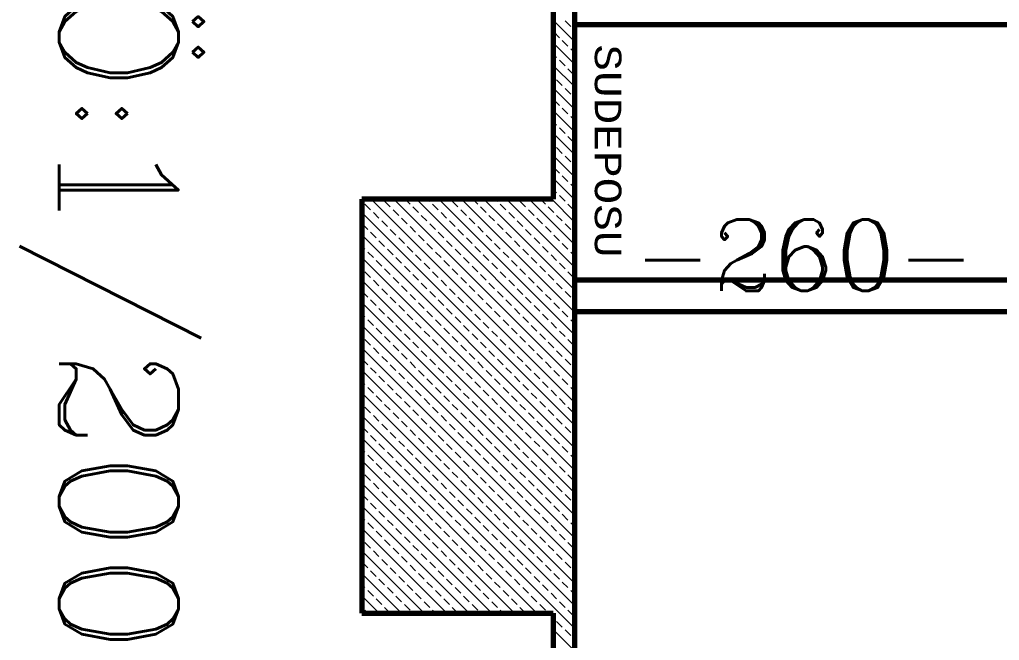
# Model space of a CAD drawing. Header units: millimetres. Extents: x 35860 to 71103, y -11298 to -8385.
# Drawn here: x 39788.9 to 39904.1, y -10493.8 to -10420.8 of the extents above; entities that cross this region are included whole.
import ezdxf
from ezdxf.enums import TextEntityAlignment as Align

# ---------------------------------------------------------------- set-up
doc = ezdxf.new("R2010")
doc.units = ezdxf.units.MM
doc.header["$MEASUREMENT"] = 0
doc.layers.get('0').update_dxf_attribs({"lineweight": 15})
doc.layers.add('03_Yazı', color=1, linetype='Continuous', lineweight=30)
doc.layers.add('07', color=3, linetype='Continuous', lineweight=70)
doc.styles.add('C', font='')
doc.styles.add('ROMANC', font='romanc', dxfattribs={"height": 0.11})
doc.styles.get('C').set_extended_font_data('Courier New Tur')

msp = doc.modelspace()

# ---------------------------------------------------------------- linework, layer by layer
for p, q in [((39851.67, -10420.88), (39854.17, -10423.38)), ((39853.06, -10420.94), (39853.72, -10421.6)), ((39854.05, -10421.93), (39854.17, -10422.05)), ((39851.73, -10422.26), (39852.39, -10422.93)), ((39851.67, -10423.53), (39854.17, -10426.03)), ((39852.72, -10423.26), (39853.39, -10423.92)), ((39851.67, -10424.86), (39852.06, -10425.25)), ((39853.72, -10424.25), (39854.17, -10424.71)), ((39851.67, -10426.18), (39854.17, -10428.68)), ((39852.39, -10425.58), (39853.06, -10426.24)), ((39851.67, -10427.51), (39851.73, -10427.57)), ((39853.39, -10426.57), (39854.05, -10427.24)), ((39851.67, -10428.83), (39854.17, -10431.33)), ((39852.06, -10427.9), (39852.72, -10428.56)), ((39853.06, -10428.89), (39853.72, -10429.56)), ((39854.05, -10429.89), (39854.17, -10430.01)), ((39851.73, -10430.22), (39852.39, -10430.88)), ((39851.67, -10431.49), (39854.17, -10433.99)), ((39852.72, -10431.21), (39853.39, -10431.88)), ((39853.72, -10432.21), (39854.17, -10432.66)), ((39851.67, -10432.81), (39852.06, -10433.2)), ((39851.67, -10434.14), (39854.17, -10436.64)), ((39852.39, -10433.53), (39853.06, -10434.2)), ((39853.39, -10434.53), (39854.05, -10435.19)), ((39851.67, -10435.46), (39851.73, -10435.52)), ((39851.67, -10436.79), (39854.17, -10439.29)), ((39852.06, -10435.85), (39852.72, -10436.52)), ((39853.06, -10436.85), (39853.72, -10437.51)), ((39854.05, -10437.84), (39854.17, -10437.96)), ((39851.73, -10438.17), (39852.39, -10438.84)), ((39852.72, -10439.17), (39853.39, -10439.83)), ((39851.67, -10439.44), (39854.17, -10441.94)), ((39853.72, -10440.16), (39854.17, -10440.62)), ((39851.67, -10440.77), (39852.06, -10441.16)), ((39852.39, -10441.49), (39853.06, -10442.15)), ((39829.17, -10442.13), (39829.19, -10442.15)), ((39829.52, -10442.48), (39830.19, -10443.15)), ((39830.26, -10441.9), (39854.17, -10465.81)), ((39831.84, -10442.15), (39832.51, -10442.81)), ((39832.92, -10441.9), (39854.17, -10463.15)), ((39834.24, -10441.9), (39834.83, -10442.48)), ((39835.57, -10441.9), (39854.17, -10460.5)), ((39836.89, -10441.9), (39837.15, -10442.15)), ((39837.48, -10442.48), (39838.14, -10443.15)), ((39838.22, -10441.9), (39854.17, -10457.85)), ((39839.8, -10442.15), (39840.46, -10442.81)), ((39840.87, -10441.9), (39854.17, -10455.2)), ((39842.2, -10441.9), (39842.78, -10442.48)), ((39843.52, -10441.9), (39854.17, -10452.55)), ((39844.85, -10441.9), (39845.1, -10442.15)), ((39845.43, -10442.48), (39846.1, -10443.15)), ((39846.17, -10441.9), (39854.17, -10449.9)), ((39847.75, -10442.15), (39848.42, -10442.81)), ((39848.83, -10441.9), (39854.17, -10447.24)), ((39850.15, -10441.9), (39850.74, -10442.48)), ((39851.48, -10441.9), (39854.17, -10444.59)), ((39853.39, -10442.48), (39854.05, -10443.15)), ((39829.17, -10443.46), (39854.17, -10468.46)), ((39830.52, -10443.48), (39831.18, -10444.14)), ((39832.84, -10443.15), (39833.5, -10443.81)), ((39835.16, -10442.81), (39835.82, -10443.48)), ((39836.15, -10443.81), (39836.81, -10444.47)), ((39838.47, -10443.48), (39839.13, -10444.14)), ((39840.79, -10443.15), (39841.45, -10443.81)), ((39843.11, -10442.81), (39843.78, -10443.48)), ((39844.11, -10443.81), (39844.77, -10444.47)), ((39846.43, -10443.48), (39847.09, -10444.14)), ((39848.75, -10443.15), (39849.41, -10443.81)), ((39851.07, -10442.81), (39851.73, -10443.48)), ((39852.06, -10443.81), (39852.72, -10444.47)), ((39829.19, -10444.8), (39829.85, -10445.47)), ((39831.51, -10444.47), (39832.17, -10445.13)), ((39833.83, -10444.14), (39834.49, -10444.8)), ((39837.15, -10444.8), (39837.81, -10445.47)), ((39839.47, -10444.47), (39840.13, -10445.13)), ((39841.79, -10444.14), (39842.45, -10444.8)), ((39845.1, -10444.8), (39845.76, -10445.47)), ((39847.42, -10444.47), (39848.08, -10445.13)), ((39849.74, -10444.14), (39850.4, -10444.8)), ((39853.06, -10444.8), (39853.72, -10445.47)), ((39829.17, -10446.11), (39854.17, -10471.11)), ((39830.19, -10445.8), (39830.85, -10446.46)), ((39832.51, -10445.47), (39833.17, -10446.13)), ((39834.83, -10445.13), (39835.49, -10445.8)), ((39838.14, -10445.8), (39838.8, -10446.46)), ((39840.46, -10445.47), (39841.12, -10446.13)), ((39842.78, -10445.13), (39843.44, -10445.8)), ((39846.1, -10445.8), (39846.76, -10446.46)), ((39848.42, -10445.47), (39849.08, -10446.13)), ((39850.74, -10445.13), (39851.4, -10445.8)), ((39854.05, -10445.8), (39854.17, -10445.92)), ((39831.18, -10446.79), (39831.84, -10447.45)), ((39833.5, -10446.46), (39834.16, -10447.12)), ((39835.82, -10446.13), (39836.48, -10446.79)), ((39836.81, -10447.12), (39837.48, -10447.79)), ((39839.13, -10446.79), (39839.8, -10447.45)), ((39841.45, -10446.46), (39842.12, -10447.12)), ((39843.78, -10446.13), (39844.44, -10446.79)), ((39844.77, -10447.12), (39845.43, -10447.79)), ((39847.09, -10446.79), (39847.75, -10447.45)), ((39849.41, -10446.46), (39850.07, -10447.12)), ((39851.73, -10446.13), (39852.39, -10446.79)), ((39852.72, -10447.12), (39853.39, -10447.79)), ((39829.17, -10447.44), (39829.52, -10447.79)), ((39829.85, -10448.12), (39830.52, -10448.78)), ((39832.17, -10447.79), (39832.84, -10448.45)), ((39834.49, -10447.45), (39835.16, -10448.12)), ((39837.81, -10448.12), (39838.47, -10448.78)), ((39840.13, -10447.79), (39840.79, -10448.45)), ((39842.45, -10447.45), (39843.11, -10448.12)), ((39845.76, -10448.12), (39846.43, -10448.78)), ((39848.08, -10447.79), (39848.75, -10448.45)), ((39850.4, -10447.45), (39851.07, -10448.12)), ((39853.72, -10448.12), (39854.17, -10448.57)), ((39829.17, -10448.76), (39854.17, -10473.76)), ((39830.85, -10449.11), (39831.51, -10449.77)), ((39833.17, -10448.78), (39833.83, -10449.44)), ((39835.49, -10448.45), (39836.15, -10449.11)), ((39836.48, -10449.44), (39837.15, -10450.11)), ((39838.8, -10449.11), (39839.47, -10449.77)), ((39841.12, -10448.78), (39841.79, -10449.44)), ((39843.44, -10448.45), (39844.11, -10449.11)), ((39844.44, -10449.44), (39845.1, -10450.11)), ((39846.76, -10449.11), (39847.42, -10449.77)), ((39849.08, -10448.78), (39849.74, -10449.44)), ((39851.4, -10448.45), (39852.06, -10449.11)), ((39852.39, -10449.44), (39853.06, -10450.11)), ((39829.17, -10450.09), (39829.19, -10450.11)), ((39829.52, -10450.44), (39830.19, -10451.1)), ((39831.84, -10450.11), (39832.51, -10450.77)), ((39834.16, -10449.77), (39834.83, -10450.44)), ((39837.48, -10450.44), (39838.14, -10451.1)), ((39839.8, -10450.11), (39840.46, -10450.77)), ((39842.12, -10449.77), (39842.78, -10450.44)), ((39845.43, -10450.44), (39846.1, -10451.1)), ((39847.75, -10450.11), (39848.42, -10450.77)), ((39850.07, -10449.77), (39850.74, -10450.44)), ((39853.39, -10450.44), (39854.05, -10451.1)), ((39829.17, -10451.41), (39854.17, -10476.41)), ((39830.52, -10451.43), (39831.18, -10452.1)), ((39832.84, -10451.1), (39833.5, -10451.76)), ((39835.16, -10450.77), (39835.82, -10451.43)), ((39836.15, -10451.76), (39836.81, -10452.43)), ((39838.47, -10451.43), (39839.13, -10452.1)), ((39840.79, -10451.1), (39841.45, -10451.76)), ((39843.11, -10450.77), (39843.78, -10451.43)), ((39844.11, -10451.76), (39844.77, -10452.43)), ((39846.43, -10451.43), (39847.09, -10452.1)), ((39848.75, -10451.1), (39849.41, -10451.76)), ((39851.07, -10450.77), (39851.73, -10451.43)), ((39852.06, -10451.76), (39852.72, -10452.43)), ((39829.19, -10452.76), (39829.85, -10453.42)), ((39831.51, -10452.43), (39832.17, -10453.09)), ((39833.83, -10452.1), (39834.49, -10452.76)), ((39837.15, -10452.76), (39837.81, -10453.42)), ((39839.47, -10452.43), (39840.13, -10453.09)), ((39841.79, -10452.1), (39842.45, -10452.76)), ((39845.1, -10452.76), (39845.76, -10453.42)), ((39847.42, -10452.43), (39848.08, -10453.09)), ((39849.74, -10452.1), (39850.4, -10452.76)), ((39853.06, -10452.76), (39853.72, -10453.42)), ((39829.17, -10454.06), (39854.17, -10479.06)), ((39830.19, -10453.75), (39830.85, -10454.42)), ((39832.51, -10453.42), (39833.17, -10454.08)), ((39834.83, -10453.09), (39835.49, -10453.75)), ((39835.82, -10454.08), (39836.48, -10454.75)), ((39838.14, -10453.75), (39838.8, -10454.42)), ((39840.46, -10453.42), (39841.12, -10454.08)), ((39842.78, -10453.09), (39843.44, -10453.75)), ((39843.78, -10454.08), (39844.44, -10454.75)), ((39846.1, -10453.75), (39846.76, -10454.42)), ((39848.42, -10453.42), (39849.08, -10454.08)), ((39850.74, -10453.09), (39851.4, -10453.75)), ((39851.73, -10454.08), (39852.39, -10454.75)), ((39854.05, -10453.75), (39854.17, -10453.87)), ((39831.18, -10454.75), (39831.84, -10455.41)), ((39833.5, -10454.42), (39834.16, -10455.08)), ((39836.81, -10455.08), (39837.48, -10455.74)), ((39839.13, -10454.75), (39839.8, -10455.41)), ((39841.45, -10454.42), (39842.12, -10455.08)), ((39844.77, -10455.08), (39845.43, -10455.74)), ((39847.09, -10454.75), (39847.75, -10455.41)), ((39849.41, -10454.42), (39850.07, -10455.08)), ((39852.72, -10455.08), (39853.39, -10455.74)), ((39829.17, -10455.39), (39829.52, -10455.74)), ((39829.85, -10456.07), (39830.52, -10456.74)), ((39832.17, -10455.74), (39832.84, -10456.4)), ((39834.49, -10455.41), (39835.16, -10456.07)), ((39835.49, -10456.4), (39836.15, -10457.07)), ((39837.81, -10456.07), (39838.47, -10456.74)), ((39840.13, -10455.74), (39840.79, -10456.4)), ((39842.45, -10455.41), (39843.11, -10456.07)), ((39843.44, -10456.4), (39844.11, -10457.07)), ((39845.76, -10456.07), (39846.43, -10456.74)), ((39848.08, -10455.74), (39848.75, -10456.4)), ((39850.4, -10455.41), (39851.07, -10456.07)), ((39851.4, -10456.4), (39852.06, -10457.07)), ((39853.72, -10456.07), (39854.17, -10456.53)), ((39829.17, -10456.72), (39854.17, -10481.72)), ((39830.85, -10457.07), (39831.51, -10457.73)), ((39833.17, -10456.74), (39833.83, -10457.4)), ((39836.48, -10457.4), (39837.15, -10458.06)), ((39838.8, -10457.07), (39839.47, -10457.73)), ((39841.12, -10456.74), (39841.79, -10457.4)), ((39844.44, -10457.4), (39845.1, -10458.06)), ((39846.76, -10457.07), (39847.42, -10457.73)), ((39849.08, -10456.74), (39849.74, -10457.4)), ((39852.39, -10457.4), (39853.06, -10458.06)), ((39829.17, -10458.04), (39829.19, -10458.06)), ((39829.52, -10458.39), (39830.19, -10459.06)), ((39831.84, -10458.06), (39832.51, -10458.72)), ((39834.16, -10457.73), (39834.83, -10458.39)), ((39835.16, -10458.72), (39835.82, -10459.39)), ((39837.48, -10458.39), (39838.14, -10459.06)), ((39839.8, -10458.06), (39840.46, -10458.72)), ((39842.12, -10457.73), (39842.78, -10458.39)), ((39843.11, -10458.72), (39843.78, -10459.39)), ((39845.43, -10458.39), (39846.1, -10459.06)), ((39847.75, -10458.06), (39848.42, -10458.72)), ((39850.07, -10457.73), (39850.74, -10458.39)), ((39851.07, -10458.72), (39851.73, -10459.39)), ((39853.39, -10458.39), (39854.05, -10459.06)), ((39829.17, -10459.37), (39854.17, -10484.37)), ((39830.52, -10459.39), (39831.18, -10460.05)), ((39832.84, -10459.06), (39833.5, -10459.72)), ((39836.15, -10459.72), (39836.81, -10460.38)), ((39838.47, -10459.39), (39839.13, -10460.05)), ((39840.79, -10459.06), (39841.45, -10459.72)), ((39844.11, -10459.72), (39844.77, -10460.38)), ((39846.43, -10459.39), (39847.09, -10460.05)), ((39848.75, -10459.06), (39849.41, -10459.72)), ((39852.06, -10459.72), (39852.72, -10460.38)), ((39829.19, -10460.71), (39829.85, -10461.38)), ((39831.51, -10460.38), (39832.17, -10461.04)), ((39833.83, -10460.05), (39834.49, -10460.71)), ((39834.83, -10461.04), (39835.49, -10461.71)), ((39837.15, -10460.71), (39837.81, -10461.38)), ((39839.47, -10460.38), (39840.13, -10461.04)), ((39841.79, -10460.05), (39842.45, -10460.71)), ((39842.78, -10461.04), (39843.44, -10461.71)), ((39845.1, -10460.71), (39845.76, -10461.38)), ((39847.42, -10460.38), (39848.08, -10461.04)), ((39849.74, -10460.05), (39850.4, -10460.71)), ((39850.74, -10461.04), (39851.4, -10461.71)), ((39853.06, -10460.71), (39853.72, -10461.38)), ((39829.17, -10462.02), (39854.17, -10487.02)), ((39830.19, -10461.71), (39830.85, -10462.37)), ((39832.51, -10461.38), (39833.17, -10462.04)), ((39835.82, -10462.04), (39836.48, -10462.7)), ((39838.14, -10461.71), (39838.8, -10462.37)), ((39840.46, -10461.38), (39841.12, -10462.04)), ((39843.78, -10462.04), (39844.44, -10462.7)), ((39846.1, -10461.71), (39846.76, -10462.37)), ((39848.42, -10461.38), (39849.08, -10462.04)), ((39851.73, -10462.04), (39852.39, -10462.7)), ((39854.05, -10461.71), (39854.17, -10461.83)), ((39829.17, -10463.35), (39829.52, -10463.7)), ((39831.18, -10462.7), (39831.84, -10463.36)), ((39833.5, -10462.37), (39834.16, -10463.03)), ((39834.49, -10463.36), (39835.16, -10464.03)), ((39836.81, -10463.03), (39837.48, -10463.7)), ((39839.13, -10462.7), (39839.8, -10463.36)), ((39841.45, -10462.37), (39842.12, -10463.03)), ((39842.45, -10463.36), (39843.11, -10464.03)), ((39844.77, -10463.03), (39845.43, -10463.7)), ((39847.09, -10462.7), (39847.75, -10463.36)), ((39849.41, -10462.37), (39850.07, -10463.03)), ((39850.4, -10463.36), (39851.07, -10464.03)), ((39852.72, -10463.03), (39853.39, -10463.7)), ((39829.85, -10464.03), (39830.52, -10464.69)), ((39832.17, -10463.7), (39832.84, -10464.36)), ((39835.49, -10464.36), (39836.15, -10465.02)), ((39837.81, -10464.03), (39838.47, -10464.69)), ((39840.13, -10463.7), (39840.79, -10464.36)), ((39843.44, -10464.36), (39844.11, -10465.02)), ((39845.76, -10464.03), (39846.43, -10464.69)), ((39848.08, -10463.7), (39848.75, -10464.36)), ((39851.4, -10464.36), (39852.06, -10465.02)), ((39853.72, -10464.03), (39854.17, -10464.48)), ((39829.17, -10464.67), (39854.17, -10489.67)), ((39830.85, -10465.02), (39831.51, -10465.68)), ((39833.17, -10464.69), (39833.83, -10465.35)), ((39834.16, -10465.68), (39834.83, -10466.35)), ((39836.48, -10465.35), (39837.15, -10466.02)), ((39838.8, -10465.02), (39839.47, -10465.68)), ((39841.12, -10464.69), (39841.79, -10465.35)), ((39842.12, -10465.68), (39842.78, -10466.35)), ((39844.44, -10465.35), (39845.1, -10466.02)), ((39846.76, -10465.02), (39847.42, -10465.68)), ((39849.08, -10464.69), (39849.74, -10465.35)), ((39850.07, -10465.68), (39850.74, -10466.35)), ((39852.39, -10465.35), (39853.06, -10466.02)), ((39829.17, -10466), (39829.19, -10466.02)), ((39829.52, -10466.35), (39830.19, -10467.01)), ((39831.84, -10466.02), (39832.51, -10466.68)), ((39835.16, -10466.68), (39835.82, -10467.34)), ((39837.48, -10466.35), (39838.14, -10467.01)), ((39839.8, -10466.02), (39840.46, -10466.68)), ((39843.11, -10466.68), (39843.78, -10467.34)), ((39845.43, -10466.35), (39846.1, -10467.01)), ((39847.75, -10466.02), (39848.42, -10466.68)), ((39851.07, -10466.68), (39851.73, -10467.34)), ((39853.39, -10466.35), (39854.05, -10467.01)), ((39829.17, -10467.32), (39854.17, -10492.32)), ((39830.52, -10467.34), (39831.18, -10468.01)), ((39832.84, -10467.01), (39833.5, -10467.67)), ((39836.15, -10467.67), (39836.81, -10468.34)), ((39838.47, -10467.34), (39839.13, -10468.01)), ((39840.79, -10467.01), (39841.45, -10467.67)), ((39844.11, -10467.67), (39844.77, -10468.34)), ((39846.43, -10467.34), (39847.09, -10468.01)), ((39848.75, -10467.01), (39849.41, -10467.67)), ((39852.06, -10467.67), (39852.72, -10468.34)), ((39829.19, -10468.67), (39829.85, -10469.33)), ((39831.51, -10468.34), (39832.17, -10469)), ((39833.83, -10468.01), (39834.49, -10468.67)), ((39834.83, -10469), (39835.49, -10469.66)), ((39837.15, -10468.67), (39837.81, -10469.33)), ((39839.47, -10468.34), (39840.13, -10469)), ((39841.79, -10468.01), (39842.45, -10468.67)), ((39842.78, -10469), (39843.44, -10469.66)), ((39845.1, -10468.67), (39845.76, -10469.33)), ((39847.42, -10468.34), (39848.08, -10469)), ((39849.74, -10468.01), (39850.4, -10468.67)), ((39850.74, -10469), (39851.4, -10469.66)), ((39853.06, -10468.67), (39853.72, -10469.33)), ((39829.17, -10469.97), (39849.75, -10490.55)), ((39830.19, -10469.66), (39830.85, -10470.33)), ((39832.51, -10469.33), (39833.17, -10469.99)), ((39835.82, -10469.99), (39836.48, -10470.66)), ((39838.14, -10469.66), (39838.8, -10470.33)), ((39840.46, -10469.33), (39841.12, -10469.99)), ((39843.78, -10469.99), (39844.44, -10470.66)), ((39846.1, -10469.66), (39846.76, -10470.33)), ((39848.42, -10469.33), (39849.08, -10469.99)), ((39851.73, -10469.99), (39852.39, -10470.66)), ((39854.05, -10469.66), (39854.17, -10469.78)), ((39829.17, -10471.3), (39829.52, -10471.65)), ((39831.18, -10470.66), (39831.84, -10471.32)), ((39833.5, -10470.33), (39834.16, -10470.99)), ((39834.49, -10471.32), (39835.16, -10471.98)), ((39836.81, -10470.99), (39837.48, -10471.65)), ((39839.13, -10470.66), (39839.8, -10471.32)), ((39841.45, -10470.33), (39842.12, -10470.99)), ((39842.45, -10471.32), (39843.11, -10471.98)), ((39844.77, -10470.99), (39845.43, -10471.65)), ((39847.09, -10470.66), (39847.75, -10471.32)), ((39849.41, -10470.33), (39850.07, -10470.99)), ((39850.4, -10471.32), (39851.07, -10471.98)), ((39852.72, -10470.99), (39853.39, -10471.65)), ((39829.85, -10471.98), (39830.52, -10472.65)), ((39832.17, -10471.65), (39832.84, -10472.31)), ((39835.49, -10472.31), (39836.15, -10472.98)), ((39837.81, -10471.98), (39838.47, -10472.65)), ((39840.13, -10471.65), (39840.79, -10472.31)), ((39843.44, -10472.31), (39844.11, -10472.98)), ((39845.76, -10471.98), (39846.43, -10472.65)), ((39848.08, -10471.65), (39848.75, -10472.31)), ((39851.4, -10472.31), (39852.06, -10472.98)), ((39853.72, -10471.98), (39854.17, -10472.44)), ((39829.17, -10472.63), (39847.1, -10490.55)), ((39830.85, -10472.98), (39831.51, -10473.64)), ((39833.17, -10472.65), (39833.83, -10473.31)), ((39834.16, -10473.64), (39834.83, -10474.3)), ((39836.48, -10473.31), (39837.15, -10473.97)), ((39838.8, -10472.98), (39839.47, -10473.64)), ((39841.12, -10472.65), (39841.79, -10473.31)), ((39842.12, -10473.64), (39842.78, -10474.3)), ((39844.44, -10473.31), (39845.1, -10473.97)), ((39846.76, -10472.98), (39847.42, -10473.64)), ((39849.08, -10472.65), (39849.74, -10473.31)), ((39850.07, -10473.64), (39850.74, -10474.3)), ((39852.39, -10473.31), (39853.06, -10473.97)), ((39829.17, -10473.95), (39829.19, -10473.97)), ((39829.52, -10474.3), (39830.19, -10474.97)), ((39831.84, -10473.97), (39832.51, -10474.63)), ((39835.16, -10474.63), (39835.82, -10475.3)), ((39837.48, -10474.3), (39838.14, -10474.97)), ((39839.8, -10473.97), (39840.46, -10474.63)), ((39843.11, -10474.63), (39843.78, -10475.3)), ((39845.43, -10474.3), (39846.1, -10474.97)), ((39847.75, -10473.97), (39848.42, -10474.63)), ((39851.07, -10474.63), (39851.73, -10475.3)), ((39853.39, -10474.3), (39854.05, -10474.97)), ((39829.17, -10475.28), (39844.45, -10490.55)), ((39830.52, -10475.3), (39831.18, -10475.96)), ((39832.84, -10474.97), (39833.5, -10475.63)), ((39833.83, -10475.96), (39834.49, -10476.62)), ((39836.15, -10475.63), (39836.81, -10476.29)), ((39838.47, -10475.3), (39839.13, -10475.96)), ((39840.79, -10474.97), (39841.45, -10475.63)), ((39841.79, -10475.96), (39842.45, -10476.62)), ((39844.11, -10475.63), (39844.77, -10476.29)), ((39846.43, -10475.3), (39847.09, -10475.96)), ((39848.75, -10474.97), (39849.41, -10475.63)), ((39849.74, -10475.96), (39850.4, -10476.62)), ((39852.06, -10475.63), (39852.72, -10476.29)), ((39829.19, -10476.62), (39829.85, -10477.29)), ((39831.51, -10476.29), (39832.17, -10476.95)), ((39834.83, -10476.95), (39835.49, -10477.62)), ((39837.15, -10476.62), (39837.81, -10477.29)), ((39839.47, -10476.29), (39840.13, -10476.95)), ((39842.78, -10476.95), (39843.44, -10477.62)), ((39845.1, -10476.62), (39845.76, -10477.29)), ((39847.42, -10476.29), (39848.08, -10476.95)), ((39850.74, -10476.95), (39851.4, -10477.62)), ((39853.06, -10476.62), (39853.72, -10477.29)), ((39829.17, -10477.93), (39841.79, -10490.55)), ((39830.19, -10477.62), (39830.85, -10478.28)), ((39832.51, -10477.29), (39833.17, -10477.95)), ((39833.5, -10478.28), (39834.16, -10478.94)), ((39835.82, -10477.95), (39836.48, -10478.61)), ((39838.14, -10477.62), (39838.8, -10478.28)), ((39840.46, -10477.29), (39841.12, -10477.95)), ((39841.45, -10478.28), (39842.12, -10478.94)), ((39843.78, -10477.95), (39844.44, -10478.61)), ((39846.1, -10477.62), (39846.76, -10478.28)), ((39848.42, -10477.29), (39849.08, -10477.95)), ((39849.41, -10478.28), (39850.07, -10478.94)), ((39851.73, -10477.95), (39852.39, -10478.61)), ((39854.05, -10477.62), (39854.17, -10477.74)), ((39829.17, -10479.25), (39829.52, -10479.61)), ((39831.18, -10478.61), (39831.84, -10479.27)), ((39834.49, -10479.27), (39835.16, -10479.94)), ((39836.81, -10478.94), (39837.48, -10479.61)), ((39839.13, -10478.61), (39839.8, -10479.27)), ((39842.45, -10479.27), (39843.11, -10479.94)), ((39844.77, -10478.94), (39845.43, -10479.61)), ((39847.09, -10478.61), (39847.75, -10479.27)), ((39850.4, -10479.27), (39851.07, -10479.94)), ((39852.72, -10478.94), (39853.39, -10479.61)), ((39829.17, -10480.58), (39839.14, -10490.55)), ((39829.85, -10479.94), (39830.52, -10480.6)), ((39832.17, -10479.61), (39832.84, -10480.27)), ((39833.17, -10480.6), (39833.83, -10481.26)), ((39835.49, -10480.27), (39836.15, -10480.93)), ((39837.81, -10479.94), (39838.47, -10480.6)), ((39840.13, -10479.61), (39840.79, -10480.27)), ((39841.12, -10480.6), (39841.79, -10481.26)), ((39843.44, -10480.27), (39844.11, -10480.93)), ((39845.76, -10479.94), (39846.43, -10480.6)), ((39848.08, -10479.61), (39848.75, -10480.27)), ((39849.08, -10480.6), (39849.74, -10481.26)), ((39851.4, -10480.27), (39852.06, -10480.93)), ((39853.72, -10479.94), (39854.17, -10480.39)), ((39830.85, -10480.93), (39831.51, -10481.59)), ((39834.16, -10481.59), (39834.83, -10482.26)), ((39836.48, -10481.26), (39837.15, -10481.93)), ((39838.8, -10480.93), (39839.47, -10481.59)), ((39842.12, -10481.59), (39842.78, -10482.26)), ((39844.44, -10481.26), (39845.1, -10481.93)), ((39846.76, -10480.93), (39847.42, -10481.59)), ((39850.07, -10481.59), (39850.74, -10482.26)), ((39852.39, -10481.26), (39853.06, -10481.93)), ((39829.17, -10481.91), (39829.19, -10481.93)), ((39829.52, -10482.26), (39830.19, -10482.92)), ((39831.84, -10481.93), (39832.51, -10482.59)), ((39832.84, -10482.92), (39833.5, -10483.58)), ((39835.16, -10482.59), (39835.82, -10483.25)), ((39837.48, -10482.26), (39838.14, -10482.92)), ((39839.8, -10481.93), (39840.46, -10482.59)), ((39840.79, -10482.92), (39841.45, -10483.58)), ((39843.11, -10482.59), (39843.78, -10483.25)), ((39845.43, -10482.26), (39846.1, -10482.92)), ((39847.75, -10481.93), (39848.42, -10482.59)), ((39848.75, -10482.92), (39849.41, -10483.58)), ((39851.07, -10482.59), (39851.73, -10483.25)), ((39853.39, -10482.26), (39854.05, -10482.92)), ((39829.17, -10483.23), (39836.49, -10490.55)), ((39830.52, -10483.25), (39831.18, -10483.91)), ((39833.83, -10483.91), (39834.49, -10484.58)), ((39836.15, -10483.58), (39836.81, -10484.25)), ((39838.47, -10483.25), (39839.13, -10483.91)), ((39841.79, -10483.91), (39842.45, -10484.58)), ((39844.11, -10483.58), (39844.77, -10484.25)), ((39846.43, -10483.25), (39847.09, -10483.91)), ((39849.74, -10483.91), (39850.4, -10484.58)), ((39852.06, -10483.58), (39852.72, -10484.25)), ((39829.19, -10484.58), (39829.85, -10485.24)), ((39831.51, -10484.25), (39832.17, -10484.91)), ((39832.51, -10485.24), (39833.17, -10485.9)), ((39834.83, -10484.91), (39835.49, -10485.57)), ((39837.15, -10484.58), (39837.81, -10485.24)), ((39839.47, -10484.25), (39840.13, -10484.91)), ((39840.46, -10485.24), (39841.12, -10485.9)), ((39842.78, -10484.91), (39843.44, -10485.57)), ((39845.1, -10484.58), (39845.76, -10485.24)), ((39847.42, -10484.25), (39848.08, -10484.91)), ((39848.42, -10485.24), (39849.08, -10485.9)), ((39850.74, -10484.91), (39851.4, -10485.57)), ((39853.06, -10484.58), (39853.72, -10485.24)), ((39829.17, -10485.88), (39833.84, -10490.55)), ((39830.19, -10485.57), (39830.85, -10486.24)), ((39833.5, -10486.24), (39834.16, -10486.9)), ((39835.82, -10485.9), (39836.48, -10486.57)), ((39838.14, -10485.57), (39838.8, -10486.24)), ((39841.45, -10486.24), (39842.12, -10486.9)), ((39843.78, -10485.9), (39844.44, -10486.57)), ((39846.1, -10485.57), (39846.76, -10486.24)), ((39849.41, -10486.24), (39850.07, -10486.9)), ((39851.73, -10485.9), (39852.39, -10486.57)), ((39854.05, -10485.57), (39854.17, -10485.69)), ((39829.17, -10487.21), (39829.52, -10487.56)), ((39831.18, -10486.57), (39831.84, -10487.23)), ((39832.17, -10487.56), (39832.84, -10488.22)), ((39834.49, -10487.23), (39835.16, -10487.89)), ((39836.81, -10486.9), (39837.48, -10487.56)), ((39839.13, -10486.57), (39839.8, -10487.23)), ((39840.13, -10487.56), (39840.79, -10488.22)), ((39842.45, -10487.23), (39843.11, -10487.89)), ((39844.77, -10486.9), (39845.43, -10487.56)), ((39847.09, -10486.57), (39847.75, -10487.23)), ((39848.08, -10487.56), (39848.75, -10488.22)), ((39850.4, -10487.23), (39851.07, -10487.89)), ((39852.72, -10486.9), (39853.39, -10487.56)), ((39829.17, -10488.54), (39831.19, -10490.55)), ((39829.85, -10487.89), (39830.52, -10488.56)), ((39833.17, -10488.56), (39833.83, -10489.22)), ((39835.49, -10488.22), (39836.15, -10488.89)), ((39837.81, -10487.89), (39838.47, -10488.56)), ((39841.12, -10488.56), (39841.79, -10489.22)), ((39843.44, -10488.22), (39844.11, -10488.89)), ((39845.76, -10487.89), (39846.43, -10488.56)), ((39849.08, -10488.56), (39849.74, -10489.22)), ((39851.4, -10488.22), (39852.06, -10488.89)), ((39853.72, -10487.89), (39854.17, -10488.35)), ((39829.17, -10489.86), (39829.19, -10489.88)), ((39830.85, -10488.89), (39831.51, -10489.55)), ((39831.84, -10489.88), (39832.51, -10490.54)), ((39834.16, -10489.55), (39834.83, -10490.21)), ((39836.48, -10489.22), (39837.15, -10489.88)), ((39838.8, -10488.89), (39839.47, -10489.55)), ((39839.8, -10489.88), (39840.46, -10490.54)), ((39842.12, -10489.55), (39842.78, -10490.21)), ((39844.44, -10489.22), (39845.1, -10489.88)), ((39846.76, -10488.89), (39847.42, -10489.55)), ((39847.75, -10489.88), (39848.42, -10490.54)), ((39850.07, -10489.55), (39850.74, -10490.21)), ((39852.39, -10489.22), (39853.06, -10489.88)), ((39829.52, -10490.21), (39829.86, -10490.55)), ((39835.16, -10490.54), (39835.16, -10490.55)), ((39837.48, -10490.21), (39837.82, -10490.55)), ((39843.11, -10490.54), (39843.12, -10490.55)), ((39845.43, -10490.21), (39845.77, -10490.55)), ((39851.07, -10490.54), (39851.07, -10490.55)), ((39853.39, -10490.21), (39854.05, -10490.88)), ((39851.67, -10491.15), (39851.73, -10491.21)), ((39852.06, -10491.54), (39852.72, -10492.2)), ((39851.67, -10492.47), (39854.17, -10494.97)), ((39853.06, -10492.53), (39853.72, -10493.2)), ((39854.05, -10493.53), (39854.17, -10493.65))]:
    msp.add_line(p, q)
at = {"layer": '07'}
for p, q in [((39854.17, -10263.91), (39854.17, -10588.56)), ((39851.67, -10396.45), (39851.67, -10441.9)), ((39906.67, -10421.41), (39854.17, -10421.41)), ((39851.67, -10441.9), (39829.17, -10441.9)), ((39829.17, -10441.9), (39829.17, -10490.55)), ((39906.67, -10451.41), (39854.17, -10451.41)), ((39906.67, -10455.16), (39854.17, -10455.16)), ((39829.17, -10490.55), (39851.67, -10490.55)), ((39851.67, -10490.55), (39851.67, -10543.05))]:
    msp.add_line(p, q, dxfattribs=at)

# ---------------------------------------------------------------- texts
at = {"layer": '03_Yazı', "style": 'ROMANC'}
msp.add_text('B-B KESITI Ö:1/200', height=14, rotation=270, dxfattribs=at).set_placement((39793.6, -10292.64))
msp.add_text('-260-', height=8.4, dxfattribs=at).set_placement((39861.01, -10452.68))
at = {"layer": '03_Yazı', "style": 'C'}
msp.add_attdef('SUDEPOSU', text='A:10.00m2', height=3.125, rotation=270, dxfattribs=at).set_placement((39858.11, -10436.24), align=Align.MIDDLE_CENTER)

doc.saveas('drawing.dxf')
